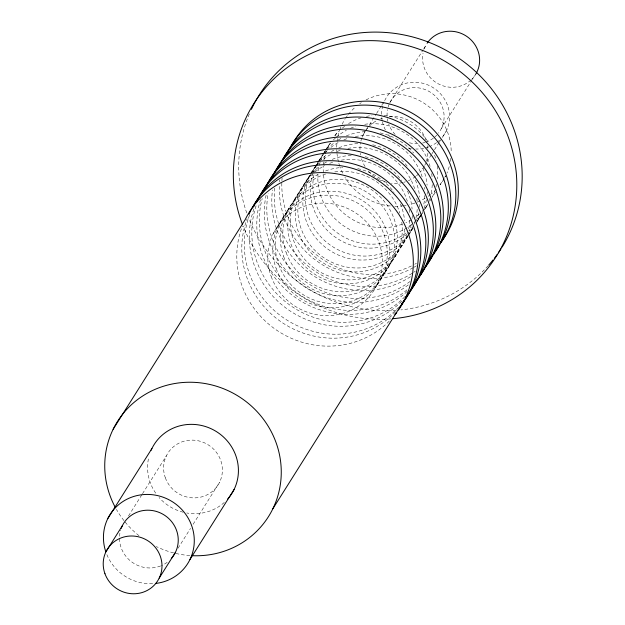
<?xml version="1.0" encoding="UTF-8"?>
<svg xmlns="http://www.w3.org/2000/svg" width="625" height="625" viewBox="0 0 625 625"><rect width="100%" height="100%" fill="white"/><g stroke="black" fill="none" stroke-linecap="round" stroke-linejoin="round"><path stroke-width="0.47" stroke-dasharray="3.12 2.34" d="M273.266 233.594L310.281 174.828M312.117 171.906L316.781 164.508M317.281 163.711L318.852 161.219M319.375 160.391L324.039 152.992M324.266 152.633L326.625 148.883M326.703 148.75L330.25 143.125M334.914 135.719L337.508 131.609M363.195 134.672L366.289 129.766M366.805 128.945L368.867 125.68M369.383 124.859L376.078 114.227M376.594 113.414L381.227 106.055M381.742 105.234L384.836 100.328A34.367 33.031 32.2 0 1 433.547 87.914A34.367 33.031 32.2 0 1 442.172 137.383M128.5 515.953L142 494.516M142.516 493.695L166.406 455.773M389.781 102.789L423.242 49.68M423.75 48.867L425.297 46.414M441.391 128.477L471.758 80.266M472.273 79.453L475.359 74.547M178.047 548.195L190.508 528.406M193.109 524.289L219.594 482.242M424.711 165.289L426.258 162.836M426.773 162.016L431.406 154.656M431.922 153.836L433.984 150.562M434.5 149.75L438.617 143.203M439.133 142.391L441.711 138.297M442.227 137.484L446.344 130.938M376.844 285.141L408.961 234.148M409.477 233.32L412.852 227.961M417.25 220.984L421.391 214.406M424.5 209.477L427.609 204.539M429.68 201.25L431.758 197.961M435.383 192.203L432.273 197.133A57.867 55.617 32.2 0 0 434.82 190.906M440.047 184.797L444.187 178.219M444.703 177.398L445.742 175.75A57.867 55.617 32.2 0 1 444.406 178.32M436.758 135.156A28.836 27.711 32.2 0 1 434.078 137.617M433.352 138.18A28.836 27.711 32.2 0 1 426.109 142.047M425.242 142.336A28.836 27.711 32.2 0 1 422.57 143.047M417.969 143.641A28.836 27.711 32.2 0 1 408.719 142.586M395.133 134.438A28.836 27.711 32.2 0 1 388.75 124.18M387.938 121.523A28.836 27.711 32.2 0 1 387.383 118.797M387.102 116.062A28.836 27.711 32.2 0 1 387.516 109.68M388.148 107.031A28.836 27.711 32.2 0 1 428.156 90.93A28.836 27.711 32.2 0 1 438.523 133.102M476.062 73.695A28.836 27.711 32.2 0 1 471.641 79.422M470.977 80.047A28.836 27.711 32.2 0 1 437.703 83.516A28.836 27.711 32.2 0 1 423.031 53.297M424.234 48.914A28.836 27.711 32.2 0 1 426.609 44.039M167.164 562.32A29.719 28.562 32.2 0 1 161.469 565.609M160.586 565.969A29.719 28.562 32.2 0 1 129.516 560.141A29.719 28.562 32.2 0 1 120.578 530.211M152.648 583.68A45.922 44.133 32.2 0 1 106.43 553.531M224.297 502.445A45.922 44.133 32.2 0 1 186.742 512.984M183.164 512.227A45.922 44.133 32.2 0 1 159.094 497.5M155.695 493.148A45.922 44.133 32.2 0 1 148.914 456.703M436.359 189.242A57.867 55.617 32.2 0 1 431.344 193.875M430.578 194.484A57.867 55.617 32.2 0 1 427.422 196.773M425.07 198.273A57.867 55.617 32.2 0 1 421.031 200.469M420.195 200.875A57.867 55.617 32.2 0 1 409.789 204.57M406.141 205.352A57.867 55.617 32.2 0 1 404.289 205.648M403.367 205.773A57.867 55.617 32.2 0 1 394.07 206.211M390.305 205.969A57.867 55.617 32.2 0 1 344.922 177.258M342.664 173.133A57.867 55.617 32.2 0 1 340.094 167.125M339.789 166.25A57.867 55.617 32.2 0 1 338.695 162.695M338.461 161.797A57.867 55.617 32.2 0 1 337 153.578M336.914 152.664A57.867 55.617 32.2 0 1 336.984 142.547M337.078 141.633A57.867 55.617 32.2 0 1 339.586 130.492M339.906 129.57A57.867 55.617 32.2 0 1 340.969 126.844M342.164 124.203A57.867 55.617 32.2 0 1 344.992 119.125M345.523 118.305A57.867 55.617 32.2 0 1 347.781 115.125M348.375 114.359A57.867 55.617 32.2 0 1 355.07 107.352M359.688 103.734A57.867 55.617 32.2 0 1 361.297 102.648M366.055 99.898A57.867 55.617 32.2 0 1 451.188 152.805M450.828 158.32A57.867 55.617 32.2 0 1 450.289 161.93M449.195 166.664A57.867 55.617 32.2 0 1 446.938 173.117M443.922 179.164A57.867 55.617 32.2 0 1 440.133 184.836M189.797 555.547A89.242 85.766 32.2 0 1 174.539 553.148M173.602 552.914A89.242 85.766 32.2 0 1 156.266 546.555M138.992 535.688A89.242 85.766 32.2 0 1 124.547 521.344M123.945 520.578A89.242 85.766 32.2 0 1 116.406 509.406M389.273 321.109A89.242 85.766 32.2 0 1 278.297 331.266A89.242 85.766 32.2 0 1 242.461 225.867M418.602 173.844A34.367 33.031 32.2 0 1 416.461 175.797M415.703 176.406A34.367 33.031 32.2 0 1 408.203 180.797M405.461 181.805A34.367 33.031 32.2 0 1 403.781 182.289M402.93 182.508A34.367 33.031 32.2 0 1 391.453 183.195M387.062 182.438A34.367 33.031 32.2 0 1 380.281 180.07M379.477 179.68A34.367 33.031 32.2 0 1 367.641 170.195M365.062 166.562A34.367 33.031 32.2 0 1 361.414 158.492M360.562 155.047A34.367 33.031 32.2 0 1 360.273 153.312M359.977 149.641A34.367 33.031 32.2 0 1 360.5 142.883M360.906 141.008A34.367 33.031 32.2 0 1 361.727 138.219M362.055 137.312A34.367 33.031 32.2 0 1 365.086 131.328M365.625 130.523A34.367 33.031 32.2 0 1 377.062 120.406M380.617 118.797A34.367 33.031 32.2 0 1 382.445 118.148M389.359 116.727A34.367 33.031 32.2 0 1 425.938 139.797M427.5 145.781A34.367 33.031 32.2 0 1 427.828 148.383M427.883 153.242A34.367 33.031 32.2 0 1 426.484 160.812M424.281 166.133A34.367 33.031 32.2 0 1 419.914 172.453M439.539 140.172A34.367 33.031 32.2 0 1 437.336 142.062M436.57 142.648A34.367 33.031 32.2 0 1 429.836 146.453M428.93 146.82A34.367 33.031 32.2 0 1 415.766 149.031M411.312 148.609A34.367 33.031 32.2 0 1 406.102 147.367M390.445 137.219A34.367 33.031 32.2 0 1 387.672 133.703M385.375 129.883A34.367 33.031 32.2 0 1 382.375 121.57M382.195 120.703A34.367 33.031 32.2 0 1 381.711 117.234M381.594 114.32A34.367 33.031 32.2 0 1 384.047 102.07M408.289 284.898A89.242 85.766 32.2 0 1 306.445 288A89.242 85.766 32.2 0 1 266.273 194.398M406.938 235.18A57.867 55.617 32.2 0 1 322.484 262.469A57.867 55.617 32.2 0 1 312.227 174.375M315.18 171.797A57.867 55.617 32.2 0 1 324.664 165.609M329.719 163.328A57.867 55.617 32.2 0 1 333.188 162.102M341.305 160.164A57.867 55.617 32.2 0 1 407.305 201.18M409.172 209.352A57.867 55.617 32.2 0 1 409.602 213M409.742 220.359A57.867 55.617 32.2 0 1 408.508 229.539M407.664 235.742A57.867 55.617 32.2 0 1 324.969 258.492A57.867 55.617 32.2 0 1 311.352 173.883M312 173.164A57.867 55.617 32.2 0 1 319.219 166.617M323.945 163.43A57.867 55.617 32.2 0 1 327.164 161.641M332.219 159.359A57.867 55.617 32.2 0 1 352.141 155.461M365.211 156.734A57.867 55.617 32.2 0 1 401.539 180.531M407.547 191.125A57.867 55.617 32.2 0 1 412.102 209.031M412.273 215.469A57.867 55.617 32.2 0 1 412.039 219.148M411.211 224.617A57.867 55.617 32.2 0 1 409.438 231.211M410.039 281.492A89.242 85.766 32.2 0 1 309.812 284.57A89.242 85.766 32.2 0 1 268.195 193.289M401.773 301.258A89.242 85.766 32.2 0 1 290.797 311.414A89.242 85.766 32.2 0 1 254.969 206.016M404.93 296.625A89.242 85.766 32.2 0 1 294.57 308.25A89.242 85.766 32.2 0 1 256.781 203.883M407.258 291.312A89.242 85.766 32.2 0 1 299.648 300.359A89.242 85.766 32.2 0 1 260.531 199.672M401.797 222.172A57.867 55.617 32.2 0 1 356.625 283.078A57.867 55.617 32.2 0 1 289.961 240.898A57.867 55.617 32.2 0 1 325.68 174.008M334.727 171.93A57.867 55.617 32.2 0 1 399.797 213.094M404.688 229.227A57.867 55.617 32.2 0 1 317.828 270.633A57.867 55.617 32.2 0 1 318.031 174.422M325.578 170.938A57.867 55.617 32.2 0 1 342.781 167.43M357.711 168.648A57.867 55.617 32.2 0 1 394.031 192.438M400.414 203.898A57.867 55.617 32.2 0 1 404.602 220.945M406.953 289.867A89.242 85.766 32.2 0 1 301.789 296.164A89.242 85.766 32.2 0 1 262.211 198.531M395.578 311.828A89.242 85.766 32.2 0 1 284.547 324.117A89.242 85.766 32.2 0 1 247.117 218.844M398.719 307.18A89.242 85.766 32.2 0 1 287.453 320.406A89.242 85.766 32.2 0 1 249.617 214.867M422.406 213.242A57.867 55.617 32.2 0 1 420.648 215.578M420.039 216.328A57.867 55.617 32.2 0 1 412.461 223.852M411.695 224.461A57.867 55.617 32.2 0 1 349.141 229.172A57.867 55.617 32.2 0 1 317.953 174.359M318.312 170.703A57.867 55.617 32.2 0 1 322.875 155.055M323.281 154.18A57.867 55.617 32.2 0 1 325.102 150.773M325.602 149.93A57.867 55.617 32.2 0 1 330.727 142.844M333.344 140A57.867 55.617 32.2 0 1 335.453 137.977M336.188 137.328A57.867 55.617 32.2 0 1 346.352 130.305M350.516 128.297A57.867 55.617 32.2 0 1 355.695 126.367M364.734 124.289A57.867 55.617 32.2 0 1 430.078 166.344M431.68 173.617A57.867 55.617 32.2 0 1 432.234 179.094M432.25 184.625A57.867 55.617 32.2 0 1 431.023 193.805M429.75 198.516A57.867 55.617 32.2 0 1 429.125 200.367M426.859 205.727A57.867 55.617 32.2 0 1 425.039 209.141M427.781 204.703A57.867 55.617 32.2 0 1 422.18 211.375M419.336 214.047A57.867 55.617 32.2 0 1 415.508 217.102M411.562 219.711A57.867 55.617 32.2 0 1 405.852 222.703M402.438 224.109A57.867 55.617 32.2 0 1 323.328 165.828M323.391 164.906A57.867 55.617 32.2 0 1 323.688 162.164M324.117 159.469A57.867 55.617 32.2 0 1 325.211 154.734M325.484 153.797A57.867 55.617 32.2 0 1 326.398 151.008M327.852 147.391A57.867 55.617 32.2 0 1 330 143.078M334.875 135.797A57.867 55.617 32.2 0 1 339.406 130.781M342.305 128.148A57.867 55.617 32.2 0 1 344.602 126.32M348.555 123.602A57.867 55.617 32.2 0 1 361.07 117.828M366.43 116.406A57.867 55.617 32.2 0 1 371.969 115.516M384.094 115.43A57.867 55.617 32.2 0 1 428.492 142.547M434.617 155.148A57.867 55.617 32.2 0 1 436.172 160.508M437.188 165.992A57.867 55.617 32.2 0 1 437.422 178.852M436.602 184.32A57.867 55.617 32.2 0 1 435.938 187.164M390.766 318.891A143.297 137.719 32.2 0 1 243.07 226.016M488.047 265.836A143.297 137.719 32.2 0 1 400.977 309.906M396.141 310.352A143.297 137.719 32.2 0 1 248.445 217.477M246.766 212.961A143.297 137.719 32.2 0 1 249.781 112.883M410.43 276.766A89.242 85.766 32.2 0 1 314.398 276.375A89.242 85.766 32.2 0 1 272.477 189.977M407.953 236.266A57.867 55.617 32.2 0 1 330.414 250.828A57.867 55.617 32.2 0 1 310.102 174.594M310.594 173.758A57.867 55.617 32.2 0 1 315.719 166.664M317 165.227A57.867 55.617 32.2 0 1 319.734 162.461M323.445 159.273A57.867 55.617 32.2 0 1 332.164 153.703M337.219 151.414A57.867 55.617 32.2 0 1 340.688 150.188M347.883 148.406A57.867 55.617 32.2 0 1 415.328 191.062M416.805 198.352A57.867 55.617 32.2 0 1 417.109 201.094M417.188 209.375A57.867 55.617 32.2 0 1 415.797 218.57M414.742 222.336A57.867 55.617 32.2 0 1 414.117 224.187M412.664 227.805A57.867 55.617 32.2 0 1 408.5 235.453M408.742 234.664A57.867 55.617 32.2 0 1 333.758 247.383A57.867 55.617 32.2 0 1 310.367 174.906M311.211 173.172A57.867 55.617 32.2 0 1 315.234 166.523M315.805 165.734A57.867 55.617 32.2 0 1 318.219 162.695M319.5 161.25A57.867 55.617 32.2 0 1 326.719 154.711M331.453 151.516A57.867 55.617 32.2 0 1 333.844 150.156M338.867 147.789A57.867 55.617 32.2 0 1 357.789 143.609M372.711 144.828A57.867 55.617 32.2 0 1 407.352 166.359M415.414 180.07A57.867 55.617 32.2 0 1 419.609 197.117M419.742 204.477A57.867 55.617 32.2 0 1 419.539 207.242M418.719 212.703A57.867 55.617 32.2 0 1 416.617 220.219M413.016 228.148A57.867 55.617 32.2 0 1 409.328 233.883M415.258 271.227A89.242 85.766 32.2 0 1 413.711 272.281M412.141 273.297A89.242 85.766 32.2 0 1 317.32 272.664A89.242 85.766 32.2 0 1 274.758 187.883M416.352 265.852A89.242 85.766 32.2 0 1 413.93 267.289M413.102 267.75A89.242 85.766 32.2 0 1 322.758 264.992A89.242 85.766 32.2 0 1 279.359 185.609M279.586 181.82A89.242 85.766 32.2 0 1 279.766 179.938M412.539 228.242A57.867 55.617 32.2 0 1 407.906 233.188M407.188 233.844A57.867 55.617 32.2 0 1 337.914 238.922A57.867 55.617 32.2 0 1 312.602 174.242M312.891 173.305A57.867 55.617 32.2 0 1 317.602 162.68M318.094 161.844A57.867 55.617 32.2 0 1 323.227 154.75M325.164 152.609A57.867 55.617 32.2 0 1 327.234 150.547M330.945 147.367A57.867 55.617 32.2 0 1 338.852 142.219M343.867 139.852A57.867 55.617 32.2 0 1 348.188 138.273M355.383 136.5A57.867 55.617 32.2 0 1 422.312 177.359M424.422 187.359A57.867 55.617 32.2 0 1 424.609 189.18M424.781 195.617A57.867 55.617 32.2 0 1 423.516 205.719M420.172 215.891A57.867 55.617 32.2 0 1 416 223.539M413.781 225.734A57.867 55.617 32.2 0 1 408.953 230.531M405.914 233A57.867 55.617 32.2 0 1 336.648 232.367A57.867 55.617 32.2 0 1 316.359 166.57M316.711 165.664A57.867 55.617 32.2 0 1 322.742 154.609M323.312 153.82A57.867 55.617 32.2 0 1 325.727 150.781M327 149.344A57.867 55.617 32.2 0 1 335.008 142.219M338.18 140.078A57.867 55.617 32.2 0 1 341.352 138.25M346.367 135.883A57.867 55.617 32.2 0 1 365.289 131.695M380.219 132.914A57.867 55.617 32.2 0 1 413.656 152.984M422.922 168.164A57.867 55.617 32.2 0 1 427.109 185.211M427.281 191.648A57.867 55.617 32.2 0 1 427.125 194.406M426.406 199.844A57.867 55.617 32.2 0 1 424.117 208.305M422.672 211.922A57.867 55.617 32.2 0 1 421.859 213.672M421.43 214.531A57.867 55.617 32.2 0 1 417.398 221.18M416.43 263.32A89.242 85.766 32.2 0 1 414.773 264.234M411.398 265.969A89.242 85.766 32.2 0 1 281.859 181.641M281.906 180.695A89.242 85.766 32.2 0 1 282.086 177.852M165.344 477.805A29.719 28.562 32.2 0 0 215.445 488.438A29.719 28.562 32.2 0 0 198.211 440.773A29.719 28.562 32.2 0 0 165.344 477.805M271.195 276.508A57.867 55.617 32.2 0 0 368.766 297.203A57.867 55.617 32.2 0 0 335.195 204.383A57.867 55.617 32.2 0 0 271.195 276.508M283.695 256.656A57.867 55.617 32.2 0 0 381.273 277.352A57.867 55.617 32.2 0 0 347.703 184.531A57.867 55.617 32.2 0 0 283.695 256.656M286.203 252.688A57.867 55.617 32.2 0 0 383.773 273.383A57.867 55.617 32.2 0 0 350.203 180.562A57.867 55.617 32.2 0 0 286.203 252.688M276.195 268.562A57.867 55.617 32.2 0 0 373.766 289.266A57.867 55.617 32.2 0 0 340.203 196.445A57.867 55.617 32.2 0 0 276.195 268.562M278.695 264.594A57.867 55.617 32.2 0 0 376.266 285.297A57.867 55.617 32.2 0 0 342.703 192.469A57.867 55.617 32.2 0 0 278.695 264.594"/><path stroke-width="0.94" d="M113.141 429.258L245.195 219.617A89.242 85.766 32.2 0 1 368.453 185.391A89.242 85.766 32.2 0 1 398.492 310.055M107.758 518.633L151.906 448.555M106.008 551.656L122.266 525.852M159.195 578.125L175.453 552.32M189.953 559.539L234.102 489.461M272.859 508.75L404.914 299.109M427.102 43.266A28.836 27.711 32.2 0 1 465.719 35.711A28.836 27.711 32.2 0 1 476.062 73.695M121.172 528.422A29.719 28.562 32.2 0 1 163.508 514.57A29.719 28.562 32.2 0 1 171.305 558.516M105.82 551.836A45.922 44.133 32.2 0 1 136.969 495.594A45.922 44.133 32.2 0 1 193.336 531.594A45.922 44.133 32.2 0 1 155.367 583.477M115.469 507.711A89.242 85.766 32.2 0 1 164.617 385.898A89.242 85.766 32.2 0 1 280.188 458.562A89.242 85.766 32.2 0 1 191.727 555.664M151.102 450.289A45.922 44.133 32.2 0 1 216.711 431.781A45.922 44.133 32.2 0 1 227.688 499.031M396.773 312.438A89.242 85.766 32.2 0 1 394.969 314.75M424.281 268.766A89.242 85.766 32.2 0 1 420.609 273.312M271.477 178.586A89.242 85.766 32.2 0 1 394.656 140.953A89.242 85.766 32.2 0 1 426 266.375M426.781 264.789A89.242 85.766 32.2 0 1 424.367 267.859M275.203 171.977A89.242 85.766 32.2 0 1 398.906 138A89.242 85.766 32.2 0 1 427.938 263.211M256.469 202.406A89.242 85.766 32.2 0 1 383.562 167.133A89.242 85.766 32.2 0 1 405.602 297.141M411.773 288.617A89.242 85.766 32.2 0 1 409.359 291.688M260.195 195.797A89.242 85.766 32.2 0 1 383.898 161.828A89.242 85.766 32.2 0 1 412.93 287.031M263.969 190.492A89.242 85.766 32.2 0 1 391.07 155.219A89.242 85.766 32.2 0 1 413.109 285.227M419.281 276.703A89.242 85.766 32.2 0 1 416.859 279.773M266.875 185.641A89.242 85.766 32.2 0 1 390.531 149.406A89.242 85.766 32.2 0 1 420.438 275.125M248.969 214.32A89.242 85.766 32.2 0 1 374.773 178.242A89.242 85.766 32.2 0 1 399.969 306.812M404.273 300.523A89.242 85.766 32.2 0 1 401.859 303.594M252.695 207.711A89.242 85.766 32.2 0 1 376.391 173.734A89.242 85.766 32.2 0 1 405.43 298.945M242.375 224.211A143.297 137.719 32.2 0 1 335.781 44.797A143.297 137.719 32.2 0 1 513.898 156.797A143.297 137.719 32.2 0 1 392.695 318.727M501.047 248.812A143.297 137.719 32.2 0 1 498.328 252.883M497.195 254.477A143.297 137.719 32.2 0 1 494.266 258.398M493.062 259.93A143.297 137.719 32.2 0 1 488.688 265.117M251.383 109.344A143.297 137.719 32.2 0 1 446.203 50.391A143.297 137.719 32.2 0 1 502.094 247.156M431.781 256.852A89.242 85.766 32.2 0 1 429.367 259.922M278.977 166.672A89.242 85.766 32.2 0 1 402.156 129.047A89.242 85.766 32.2 0 1 433.508 254.469M434.281 252.883A89.242 85.766 32.2 0 1 431.867 255.953M282.711 160.062A89.242 85.766 32.2 0 1 406.406 126.094A89.242 85.766 32.2 0 1 435.445 251.297M439.289 244.938A89.242 85.766 32.2 0 1 436.867 248.008M286.484 154.758A89.242 85.766 32.2 0 1 409.664 117.133A89.242 85.766 32.2 0 1 441.008 242.555M441.789 240.969A89.242 85.766 32.2 0 1 440.594 242.523M290.211 148.156A89.242 85.766 32.2 0 1 413.906 114.18A89.242 85.766 32.2 0 1 442.945 239.391M104.945 573.695A29.719 28.562 32.2 0 0 155.047 584.32A29.719 28.562 32.2 0 0 137.812 536.656A29.719 28.562 32.2 0 0 104.945 573.695"/></g></svg>
